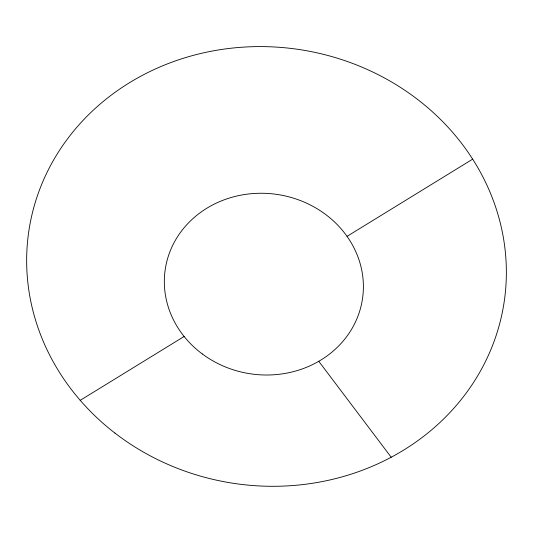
<?xml version="1.0" encoding="UTF-8"?>
<svg xmlns="http://www.w3.org/2000/svg" width="533" height="533" viewBox="0 0 533 533"><rect width="100%" height="100%" fill="white"/><g stroke="black" fill="none" stroke-linecap="round" stroke-linejoin="round"><path stroke-width="0.8" d="M80.217 400.336L184.125 336.483M347.036 236.359L472.664 159.154M318.774 361.294L391.195 457.234M202.307 353.959A99.718 90.67 8.5 0 0 362.373 299.593A99.718 90.67 8.5 0 0 226.898 198.849A99.718 90.67 8.5 0 0 202.307 353.959M114.915 433.062A240.296 219.376 8.5 0 0 503.279 307.361A240.296 219.376 8.5 0 0 181.327 58.916A240.296 219.376 8.5 0 0 114.915 433.062"/></g></svg>
